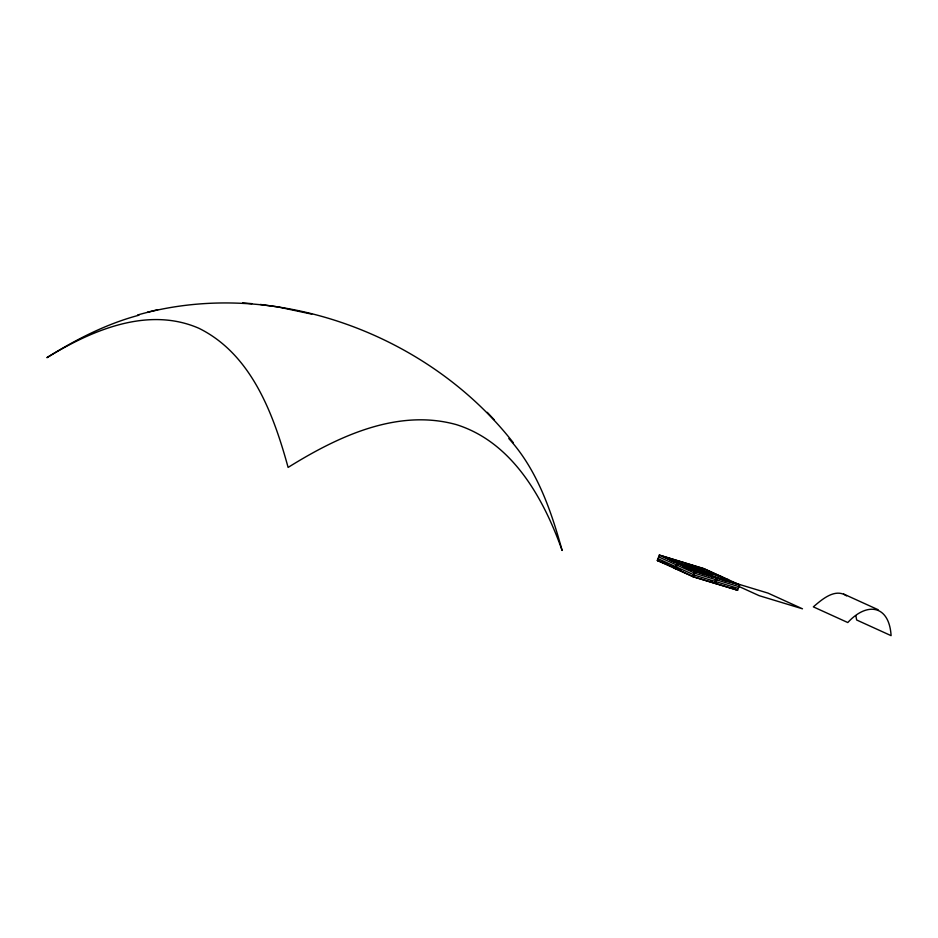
<?xml version="1.0" encoding="UTF-8"?>
<svg xmlns="http://www.w3.org/2000/svg" width="938" height="938" viewBox="0 0 938 938"><rect width="100%" height="100%" fill="white"/><g stroke="black" fill="none" stroke-linecap="round" stroke-linejoin="round"><path stroke-width="1.41" d="M689.395 568.053L691.189 568.709L689.407 567.924M689.606 566.622C693.909 567.748 688.398 567.467 689.934 565.72M690.86 569.612L691.916 565.157L659.297 555.097L657.304 560.467L692.948 576.682L737.608 590.225L739.601 584.843L703.957 568.627L659.297 555.097L694.952 571.312L739.601 584.843L695.105 571.172L670.178 559.892L691.388 567.408M706.83 574.455L708.636 575.111L706.853 574.326M707.041 573.012C711.45 573.997 705.822 574.079 707.381 572.121L691.74 566.388L691.048 568.299M706.982 574.783L707.404 571.946L709.198 572.614L708.8 575.334M708.847 573.681L691.54 567.689M686.077 566.482L686.663 564.524L689.922 565.849M689.442 566.4L690.098 564.606L689.7 567.326L691.494 567.982M689.031 569.108L689.747 567.033M707.029 573.141L707.358 572.25M706.502 575.346L707.182 573.423L691.529 567.818L691.189 568.709M708.495 574.701L709.175 572.778L737.069 583.893M708.319 575.873L708.647 574.982M712.153 575.252C710.218 580.294 714.791 572.766 708.987 574.091L708.636 575.111M728.72 580.047C726.493 584.351 730.468 578.676 726.997 579.309L703.805 568.756L691.916 565.157M695.105 571.172L692.948 576.682L737.608 590.225L731.218 587.516M658.64 556.879L694.437 572.966M657.972 558.673L693.768 574.76M703.957 568.627L703.137 570.55L712.094 574.631M703.289 570.421L692.408 567.302M138.918 315.215C106.053 323.962 75.603 339.697 46.9 357.671C91.127 330.539 147.547 305.952 198.844 328.253C251.572 354.236 273.509 414.291 288.107 467.417C337.41 436.745 397.266 408.136 456.466 424.656C512.582 442.337 543.606 498.43 562.132 550.477C551.134 510.647 537.099 469.692 508.842 438.574M137.569 315.004C272.606 276.511 427.787 333.142 513.344 442.783M157.901 309.657L147.407 312.248M666.836 563.539L657.304 560.467L679.3 569.589M251.841 303.654L242.59 302.904M260.354 304.451L277.789 306.89L311.779 314.136M685.572 565.227L687.05 565.673M686.546 565.344L689.336 566.189M670.963 560.807L688.222 566.036M678.467 563.609L677.13 563.199L675.125 568.58L676.474 568.979M720.431 576.331L721.779 576.741M676.462 564.993L677.799 565.403M733.106 582.533L768.034 593.121L802.482 608.809L759.182 595.677L739.296 586.625M675.794 566.787L677.142 567.197M694.284 573.106L738.933 586.637M693.616 574.9L738.265 588.431M673.871 567.853L680.707 570.21M693.862 569.554L699.983 571.664M714.463 576.788L708.94 574.888L726.516 581.314M682.712 566.74L692.01 569.941M671.913 560.631L689.723 567.162M708.964 574.22L712.235 575.416M691.47 568.451L700.909 571.922M684.693 567.349L688.715 568.827M691.412 569.812L704.848 574.736M843.696 594.059L878.156 609.735M681.621 561.862L682.817 562.401L682.149 564.195L680.965 563.656M716.081 577.538L717.277 578.078L715.284 583.459L714.088 582.908M715.413 579.332L716.609 579.872M661.841 556.046L670.377 559.927M714.756 581.126L715.94 581.666M675.184 568.393L693.1 576.553M710.148 581.208L712.645 582.475M846.533 595.865C835.031 587.845 821.864 599.558 813.34 606.863L847.788 622.539C867.017 601.586 889.259 604.987 891.1 635.659L856.64 619.983L855.913 615.879M494.08 419.626L487.268 412.333"/></g></svg>
